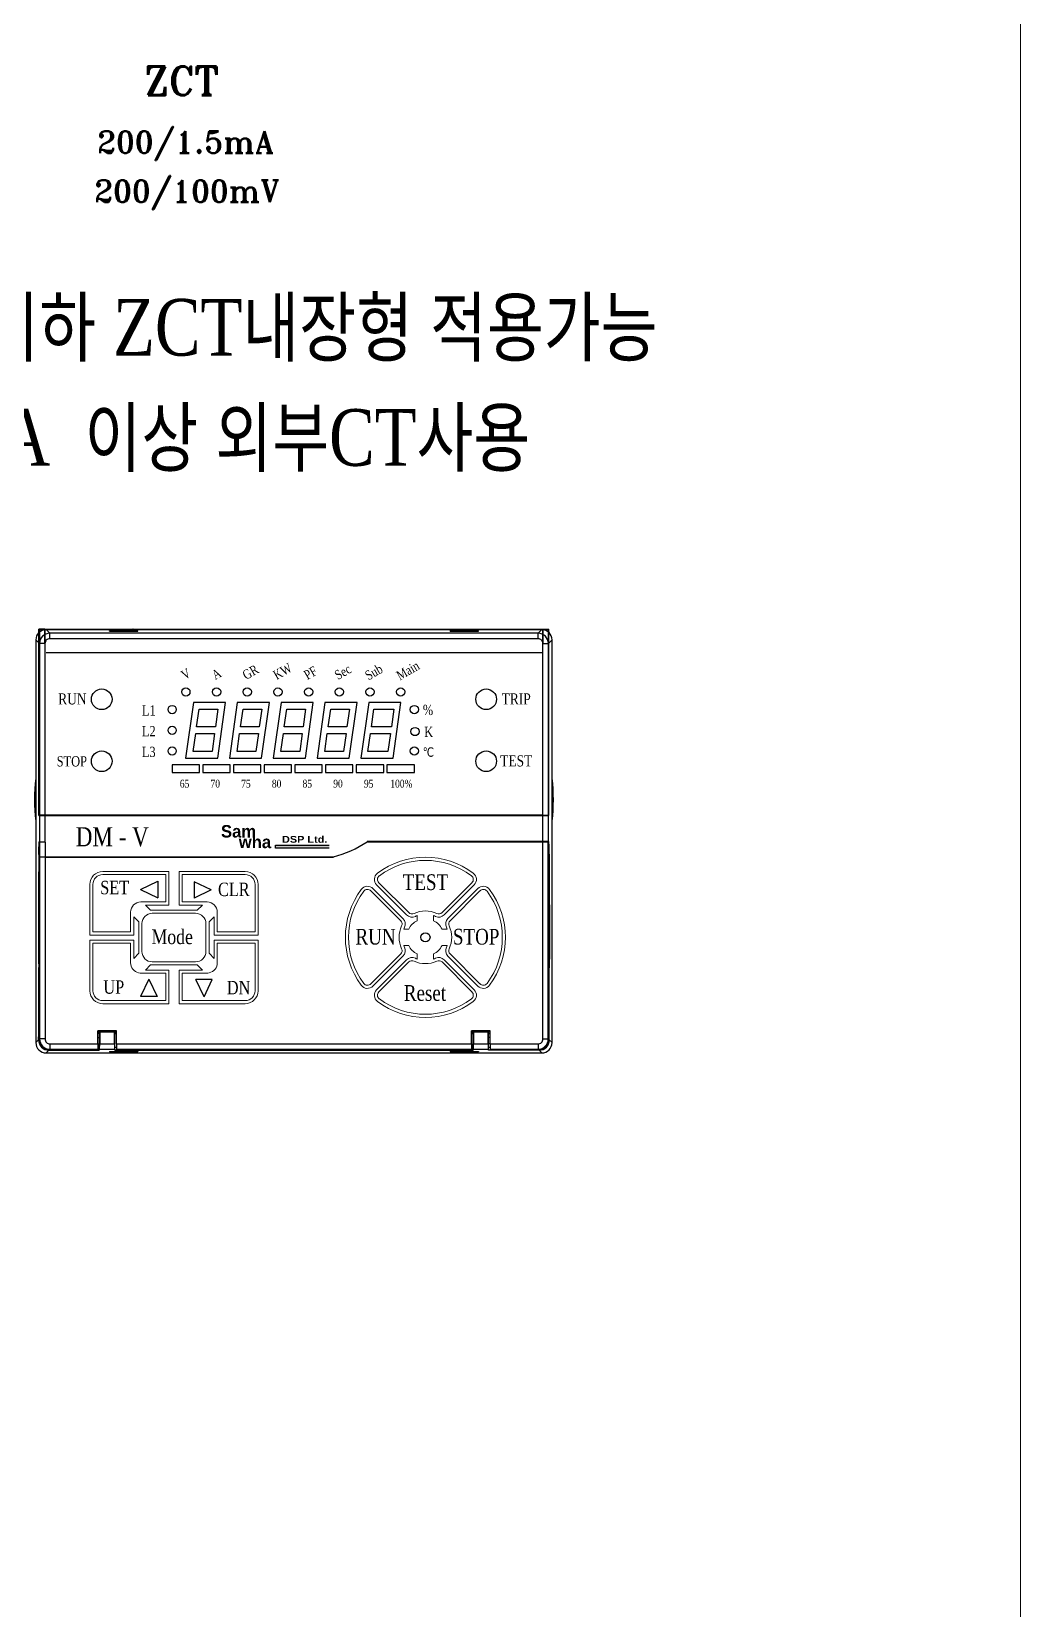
# Model space of a CAD drawing. Header units: millimetres. Extents: x 54 to 1685, y 68 to 1015.
# Drawn here: x 588.9 to 655.9, y 444.4 to 551.4 of the extents above; entities that cross this region are included whole.
import ezdxf
from ezdxf.enums import TextEntityAlignment as Align

# ---------------------------------------------------------------- set-up
doc = ezdxf.new("R2010")
doc.units = ezdxf.units.MM
for name, color, linetype in [('02___PRT_ALL_AXES', 7, 'Continuous'), ('40', 7, 'Continuous'), ('70', 7, 'Continuous')]:
    doc.layers.add(name, color=color, linetype=linetype)
doc.styles.add('SS', font='batang.ttc', dxfattribs={"width": 0.8})
doc.styles.get("Standard").update_dxf_attribs({"font": 'BareunDotumPro1.ttf'})
doc.styles.add('STYLE2', font='romant.shx')

msp = doc.modelspace()

# ---------------------------------------------------------------- hatches: boundary and pattern name
msp.add_hatch(color=5).paths.add_polyline_path([(605.423, 495.989), (605.423, 496.197), (609.076, 496.197), (609.076, 495.989)])

# ---------------------------------------------------------------- linework, layer by layer
at = {"color": 7, "linetype": 'Continuous'}
for p, q in [((589.43, 510.846), (589.394, 510.84)), ((589.394, 498.219), (589.394, 510.84)), ((589.394, 510.84), (594.489, 510.84)), ((589.394, 510.822), (589.43, 510.816)), ((589.394, 510.822), (594.52, 510.822)), ((589.799, 510.849), (589.43, 510.846)), ((589.43, 509.866), (589.43, 510.846)), ((589.43, 510.816), (589.43, 498.242)), ((589.799, 510.813), (589.43, 510.816)), ((589.799, 509.866), (589.799, 510.849)), ((589.799, 510.849), (623.567, 510.849)), ((589.799, 510.813), (589.799, 498.245)), ((589.799, 510.813), (623.567, 510.813)), ((590.129, 510.565), (589.882, 510.813)), ((623.484, 510.813), (589.882, 510.813)), ((590.129, 510.197), (590.129, 510.565)), ((623.236, 510.565), (590.129, 510.565)), ((594.17, 510.717), (594.17, 510.74)), ((594.17, 510.74), (596.095, 510.74)), ((594.17, 510.717), (596.095, 510.717)), ((594.489, 510.84), (594.494, 510.842)), ((594.489, 510.84), (594.489, 510.822)), ((594.494, 510.842), (595.771, 510.842)), ((594.52, 510.84), (594.52, 510.822)), ((594.525, 510.84), (594.525, 510.82)), ((594.525, 510.82), (595.74, 510.82)), ((595.74, 510.82), (595.74, 510.84)), ((595.745, 510.822), (595.745, 510.84)), ((595.745, 510.822), (606.07, 510.822)), ((595.777, 510.84), (595.771, 510.842)), ((595.777, 510.84), (595.777, 510.822)), ((595.777, 510.84), (606.039, 510.84)), ((596.095, 510.717), (596.095, 510.74)), ((607.295, 510.822), (617.62, 510.822)), ((607.327, 510.84), (617.589, 510.84)), ((617.27, 510.717), (617.27, 510.74)), ((617.27, 510.74), (619.195, 510.74)), ((617.27, 510.717), (619.195, 510.717)), ((617.589, 510.84), (617.594, 510.842)), ((617.589, 510.84), (617.589, 510.822)), ((617.594, 510.842), (618.871, 510.842)), ((617.62, 510.84), (617.62, 510.822)), ((617.625, 510.84), (617.625, 510.82)), ((617.625, 510.82), (618.84, 510.82)), ((618.845, 510.822), (623.972, 510.822)), ((618.877, 510.84), (623.972, 510.84)), ((619.195, 510.717), (619.195, 510.74)), ((623.236, 510.565), (623.484, 510.813)), ((623.236, 510.197), (623.236, 510.565)), ((623.567, 510.849), (623.935, 510.846)), ((623.567, 510.849), (623.567, 509.866)), ((623.567, 510.813), (623.935, 510.816)), ((623.567, 498.245), (623.567, 510.813)), ((623.935, 510.846), (623.972, 510.84)), ((623.935, 510.846), (623.935, 509.866)), ((623.972, 510.822), (623.935, 510.816)), ((623.935, 498.242), (623.935, 510.816)), ((623.972, 498.219), (623.972, 510.84)), ((589.183, 510.114), (589.183, 482.811)), ((589.43, 509.866), (589.183, 510.114)), ((589.799, 509.866), (589.43, 509.866)), ((623.484, 509.238), (589.882, 509.238)), ((623.236, 510.197), (590.129, 510.197)), ((623.567, 509.866), (623.935, 509.866)), ((623.935, 509.866), (624.183, 510.114)), ((624.183, 482.811), (624.183, 510.114)), ((589.394, 498.236), (589.43, 498.242)), ((589.394, 498.236), (595.658, 498.236)), ((589.43, 498.212), (589.394, 498.219)), ((589.394, 498.219), (595.631, 498.219)), ((589.799, 498.245), (589.43, 498.242)), ((589.43, 498.212), (589.43, 496.462)), ((589.799, 498.209), (589.43, 498.212)), ((589.799, 498.245), (623.567, 498.245)), ((589.799, 498.209), (589.799, 496.462)), ((589.799, 498.209), (623.567, 498.209)), ((617.708, 498.236), (623.972, 498.236)), ((617.734, 498.219), (623.972, 498.219)), ((623.567, 498.245), (623.935, 498.242)), ((623.567, 498.209), (623.935, 498.212)), ((623.567, 496.462), (623.567, 498.209)), ((623.972, 498.236), (623.935, 498.242)), ((623.935, 498.212), (623.972, 498.219)), ((623.935, 496.462), (623.935, 498.212)), ((589.422, 496.415), (589.438, 496.42)), ((589.438, 496.42), (589.806, 496.427)), ((589.438, 496.42), (589.438, 483.058)), ((589.806, 496.427), (589.806, 483.058)), ((611.643, 496.462), (623.95, 496.462)), ((611.643, 496.427), (623.559, 496.427)), ((623.254, 496.427), (623.254, 496.462)), ((623.359, 496.427), (623.359, 496.452)), ((623.559, 496.427), (623.928, 496.42)), ((623.559, 483.058), (623.559, 496.427)), ((623.944, 496.415), (623.928, 496.42)), ((623.928, 483.058), (623.928, 496.42)), ((589.386, 495.587), (589.386, 496.077)), ((589.386, 496.077), (589.395, 496.077)), ((589.395, 496.065), (589.395, 483.015)), ((589.416, 495.412), (609.354, 495.412)), ((589.806, 495.377), (609.354, 495.377)), ((623.971, 496.077), (623.979, 496.077)), ((623.971, 483.015), (623.971, 496.065)), ((623.979, 495.587), (623.979, 496.077)), ((589.386, 483.509), (589.386, 487.887)), ((623.979, 483.509), (623.979, 487.887)), ((593.383, 482.728), (593.383, 483.612)), ((594.643, 483.612), (593.383, 483.612)), ((593.383, 483.558), (593.502, 483.558)), ((593.494, 483.542), (593.383, 483.542)), ((593.494, 483.542), (593.502, 483.558)), ((593.494, 483.509), (593.494, 483.542)), ((593.504, 483.612), (593.504, 483.526)), ((594.522, 483.526), (594.522, 483.612)), ((594.532, 483.542), (594.524, 483.558)), ((594.524, 483.558), (594.643, 483.558)), ((594.532, 483.542), (594.532, 483.509)), ((594.643, 483.542), (594.532, 483.542)), ((594.643, 482.728), (594.643, 483.612)), ((619.983, 483.612), (618.723, 483.612)), ((618.723, 482.728), (618.723, 483.612)), ((618.723, 483.558), (618.842, 483.558)), ((618.834, 483.542), (618.723, 483.542)), ((618.834, 483.542), (618.842, 483.558)), ((618.834, 483.509), (618.834, 483.542)), ((618.844, 483.612), (618.844, 483.526)), ((619.862, 483.526), (619.862, 483.612)), ((619.864, 483.558), (619.983, 483.558)), ((619.872, 483.542), (619.864, 483.558)), ((619.983, 483.542), (619.872, 483.542)), ((619.872, 483.542), (619.872, 483.509)), ((619.983, 482.728), (619.983, 483.612)), ((589.374, 483.002), (589.183, 482.811)), ((589.374, 483.002), (589.379, 483.424)), ((589.379, 483.424), (589.386, 483.509)), ((589.395, 483.424), (589.379, 483.424)), ((589.386, 483.509), (589.395, 483.509)), ((589.438, 483.058), (589.395, 483.015)), ((589.806, 483.058), (589.438, 483.058)), ((589.626, 482.51), (589.564, 482.51)), ((590.137, 482.728), (590.137, 482.359)), ((590.137, 482.728), (593.383, 482.728)), ((593.383, 482.728), (593.377, 482.359)), ((593.488, 482.51), (593.379, 482.51)), ((593.383, 483.509), (593.494, 483.509)), ((593.492, 483.424), (593.383, 483.424)), ((593.383, 483.157), (593.504, 483.157)), ((593.383, 482.737), (593.504, 482.737)), ((593.488, 482.51), (593.489, 482.737)), ((593.488, 482.297), (593.488, 482.51)), ((593.49, 483.157), (593.492, 483.424)), ((593.492, 483.424), (593.494, 483.509)), ((593.504, 483.526), (593.515, 483.515)), ((594.522, 483.526), (593.504, 483.526)), ((593.509, 482.359), (593.515, 482.728)), ((593.515, 483.515), (593.515, 482.728)), ((594.511, 483.515), (593.515, 483.515)), ((593.515, 482.728), (594.511, 482.728)), ((594.522, 483.526), (594.511, 483.515)), ((594.511, 482.728), (594.511, 483.515)), ((594.511, 482.728), (594.517, 482.359)), ((594.534, 483.424), (594.532, 483.509)), ((594.532, 483.509), (594.643, 483.509)), ((594.538, 482.51), (594.534, 483.424)), ((594.534, 483.424), (594.643, 483.424)), ((594.538, 482.51), (594.646, 482.51)), ((594.538, 482.297), (594.538, 482.51)), ((594.643, 482.728), (618.723, 482.728)), ((594.643, 482.728), (594.649, 482.359)), ((618.723, 482.728), (618.717, 482.359)), ((618.719, 482.51), (618.828, 482.51)), ((618.723, 483.509), (618.834, 483.509)), ((618.723, 483.424), (618.832, 483.424)), ((618.828, 482.51), (618.832, 483.424)), ((618.828, 482.297), (618.828, 482.51)), ((618.832, 483.424), (618.834, 483.509)), ((619.862, 483.526), (618.844, 483.526)), ((618.844, 483.526), (618.855, 483.515)), ((618.849, 482.359), (618.855, 482.728)), ((619.851, 483.515), (618.855, 483.515)), ((618.855, 483.515), (618.855, 482.728)), ((618.855, 482.728), (619.851, 482.728)), ((619.862, 483.526), (619.851, 483.515)), ((619.851, 482.728), (619.851, 483.515)), ((619.851, 482.728), (619.857, 482.359)), ((619.983, 483.157), (619.862, 483.157)), ((619.983, 482.737), (619.862, 482.737)), ((619.983, 483.509), (619.872, 483.509)), ((619.874, 483.424), (619.872, 483.509)), ((619.874, 483.424), (619.983, 483.424)), ((619.875, 483.157), (619.874, 483.424)), ((619.878, 482.51), (619.877, 482.737)), ((619.878, 482.51), (619.986, 482.51)), ((619.878, 482.297), (619.878, 482.51)), ((619.983, 482.728), (623.229, 482.728)), ((619.983, 482.728), (619.989, 482.359)), ((623.229, 482.728), (623.229, 482.359)), ((623.559, 483.058), (623.928, 483.058)), ((623.74, 482.51), (623.802, 482.51)), ((623.928, 483.058), (623.971, 483.015)), ((623.979, 483.509), (623.971, 483.509)), ((623.971, 483.424), (623.986, 483.424)), ((623.986, 483.424), (623.979, 483.509)), ((623.991, 483.002), (623.986, 483.424)), ((623.991, 483.002), (624.183, 482.811)), ((590.067, 482.297), (589.882, 482.112)), ((589.882, 482.112), (623.484, 482.112)), ((590.067, 482.297), (593.488, 482.297)), ((590.089, 482.344), (590.123, 482.345)), ((590.137, 482.359), (590.123, 482.345)), ((590.123, 482.345), (593.372, 482.345)), ((590.123, 482.344), (593.371, 482.344)), ((590.137, 482.359), (593.377, 482.359)), ((593.372, 482.345), (593.371, 482.344)), ((593.372, 482.345), (593.377, 482.359)), ((593.509, 482.359), (593.488, 482.297)), ((593.509, 482.359), (594.517, 482.359)), ((594.17, 482.207), (596.095, 482.207)), ((594.17, 482.207), (594.17, 482.184)), ((594.17, 482.184), (596.095, 482.184)), ((594.538, 482.297), (594.517, 482.359)), ((594.538, 482.297), (618.828, 482.297)), ((594.654, 482.345), (594.649, 482.359)), ((594.649, 482.359), (618.717, 482.359)), ((594.654, 482.345), (594.654, 482.344)), ((594.654, 482.345), (618.712, 482.345)), ((594.654, 482.344), (618.711, 482.344)), ((596.095, 482.207), (596.095, 482.184)), ((617.27, 482.207), (619.195, 482.207)), ((617.27, 482.207), (617.27, 482.184)), ((617.27, 482.184), (619.195, 482.184)), ((618.712, 482.345), (618.711, 482.344)), ((618.717, 482.359), (618.712, 482.345)), ((618.849, 482.359), (618.828, 482.297)), ((618.849, 482.359), (619.857, 482.359)), ((619.195, 482.207), (619.195, 482.184)), ((619.878, 482.297), (619.857, 482.359)), ((623.298, 482.297), (619.878, 482.297)), ((619.989, 482.359), (623.229, 482.359)), ((619.989, 482.359), (619.994, 482.345)), ((619.994, 482.345), (623.243, 482.345)), ((619.994, 482.345), (619.994, 482.344)), ((619.994, 482.344), (623.243, 482.344)), ((623.229, 482.359), (623.243, 482.345)), ((623.243, 482.345), (623.276, 482.344)), ((623.298, 482.297), (623.484, 482.112))]:
    msp.add_line(p, q, dxfattribs=at)
at = {"color": 5}
for p, q in [((605.423, 496.197), (609.076, 496.197)), ((605.423, 495.989), (605.423, 496.197)), ((609.076, 495.989), (605.423, 495.989))]:
    msp.add_line(p, q, dxfattribs=at)
at = {"color": 7, "linetype": 'Continuous', "lineweight": 15}
for p, q in [((593.718, 494.412), (598.198, 494.412)), ((598.198, 494.412), (598.198, 492.137)), ((598.898, 492.137), (598.898, 494.412)), ((598.898, 494.412), (603.378, 494.412)), ((592.843, 490.107), (592.843, 493.537)), ((593.053, 493.537), (593.053, 490.317)), ((597.988, 494.202), (593.718, 494.202)), ((597.988, 492.347), (597.988, 494.202)), ((599.108, 494.202), (599.108, 492.347)), ((603.378, 494.202), (599.108, 494.202)), ((604.043, 490.317), (604.043, 493.537)), ((604.253, 493.537), (604.253, 490.107)), ((612.042, 493.255), (614.071, 491.226)), ((614.318, 491.473), (612.289, 493.503)), ((614.467, 491.622), (612.438, 493.651)), ((618.752, 493.651), (616.722, 491.622)), ((618.9, 493.503), (616.871, 491.473)), ((617.118, 491.226), (619.148, 493.255)), ((596.308, 492.347), (597.988, 492.347)), ((596.61, 492.137), (596.963, 491.783)), ((598.198, 492.137), (596.61, 492.137)), ((600.486, 492.137), (598.898, 492.137)), ((599.108, 492.347), (600.788, 492.347)), ((600.132, 491.783), (600.486, 492.137)), ((611.893, 493.107), (613.922, 491.077)), ((617.267, 491.077), (619.296, 493.107)), ((595.608, 490.317), (595.608, 491.647)), ((596.172, 490.992), (595.818, 491.345)), ((595.818, 491.345), (595.818, 490.107)), ((597.043, 491.787), (600.053, 491.787)), ((600.013, 491.577), (597.078, 491.577)), ((601.278, 491.345), (600.924, 490.992)), ((601.278, 490.107), (601.278, 491.345)), ((601.488, 491.647), (601.488, 490.317)), ((615.035, 491.078), (615.035, 491.422)), ((616.155, 491.422), (616.155, 491.078)), ((595.818, 490.107), (592.843, 490.107)), ((593.053, 490.317), (595.608, 490.317)), ((596.168, 488.952), (596.168, 490.912)), ((596.378, 490.877), (596.378, 488.987)), ((600.713, 488.987), (600.713, 490.877)), ((600.928, 490.912), (600.928, 488.952)), ((604.253, 490.107), (601.278, 490.107)), ((601.488, 490.317), (604.043, 490.317)), ((614.122, 490.51), (614.466, 490.51)), ((616.723, 490.51), (617.067, 490.51)), ((592.843, 486.327), (592.843, 489.757)), ((592.843, 489.757), (595.818, 489.757)), ((593.053, 489.547), (593.053, 486.327)), ((595.608, 489.547), (593.053, 489.547)), ((595.608, 488.225), (595.608, 489.547)), ((595.818, 489.757), (595.818, 488.519)), ((601.278, 488.519), (601.278, 489.757)), ((601.278, 489.757), (604.253, 489.757)), ((604.043, 489.547), (601.488, 489.547)), ((601.488, 489.547), (601.488, 488.225)), ((604.043, 486.327), (604.043, 489.547)), ((604.253, 489.757), (604.253, 486.327)), ((614.466, 489.39), (614.122, 489.39)), ((617.067, 489.39), (616.723, 489.39)), ((595.818, 488.519), (596.172, 488.873)), ((596.963, 488.081), (596.61, 487.727)), ((600.053, 488.077), (597.043, 488.077)), ((597.078, 488.287), (600.013, 488.287)), ((600.486, 487.727), (600.132, 488.081)), ((600.924, 488.873), (601.278, 488.519)), ((613.922, 488.822), (611.893, 486.793)), ((614.071, 488.673), (612.042, 486.644)), ((612.289, 486.397), (614.318, 488.426)), ((612.438, 486.248), (614.467, 488.277)), ((615.035, 488.477), (615.035, 488.821)), ((616.155, 488.821), (616.155, 488.477)), ((616.722, 488.277), (618.752, 486.248)), ((616.871, 488.426), (618.9, 486.397)), ((619.148, 486.644), (617.118, 488.673)), ((619.296, 486.793), (617.267, 488.822)), ((597.988, 487.517), (596.343, 487.517)), ((596.61, 487.727), (598.198, 487.727)), ((597.988, 485.662), (597.988, 487.517)), ((598.198, 487.727), (598.198, 485.452)), ((598.898, 485.452), (598.898, 487.727)), ((598.898, 487.727), (600.486, 487.727)), ((599.108, 487.517), (599.108, 485.662)), ((600.753, 487.517), (599.108, 487.517)), ((593.718, 485.662), (597.988, 485.662)), ((598.198, 485.452), (593.718, 485.452)), ((603.378, 485.452), (598.898, 485.452)), ((599.108, 485.662), (603.378, 485.662))]:
    msp.add_line(p, q, dxfattribs=at)
for p, q in [((596.29, 493.189), (597.457, 493.746)), ((596.29, 493.189), (597.457, 492.632)), ((597.457, 493.746), (597.457, 492.632)), ((599.909, 493.72), (599.909, 492.606)), ((601.076, 493.163), (599.909, 493.72)), ((601.076, 493.163), (599.909, 492.606)), ((596.843, 487.108), (596.286, 485.941)), ((596.843, 487.108), (597.4, 485.941)), ((601.146, 487.09), (600.033, 487.09)), ((600.589, 485.923), (600.033, 487.09)), ((600.589, 485.923), (601.146, 487.09)), ((597.4, 485.941), (596.286, 485.941))]:
    msp.add_line(p, q)
at = {"color": 1}
for centre, radius in [((593.65, 506.087), 0.7), ((619.715, 501.887), 0.7), ((615.595, 489.95), 0.313)]:
    msp.add_circle(centre, radius, dxfattribs=at)
at = {"color": 3}
msp.add_circle((619.715, 506.087), 0.7, dxfattribs=at)
at = {"color": 30}
msp.add_circle((593.65, 501.887), 0.7, dxfattribs=at)
at = {"color": 7, "linetype": 'Continuous'}
for centre, radius, start, end in [((590.13, 509.865), 0.7, 90.08421, 179.91579), ((623.235, 509.865), 0.7, 0.08421, 89.91579), ((585.549, 494.201), 4.08, 19.4695, 19.85245), ((627.817, 494.201), 4.08, 160.14755, 160.5305), ((585.551, 489.271), 4.077, 340.14755, 340.53109), ((627.814, 489.271), 4.077, 199.46891, 199.85245), ((590.138, 483.059), 0.7, 180.08421, 269.91579), ((623.228, 483.059), 0.7, 270.08421, 359.91579)]:
    msp.add_arc(centre, radius, start, end, dxfattribs=at)
at = {"color": 7}
msp.add_arc((607.681, 502.273), 7.063, 283.6991, 304.1229, dxfattribs=at)
at = {"color": 7, "linetype": 'Continuous', "lineweight": 15}
for centre, radius, start, end in [((615.595, 489.95), 5.425, 53.21321, 126.78679), ((593.718, 493.537), 0.875, 90, 180), ((603.378, 493.537), 0.875, 0, 90), ((612.66, 493.874), 0.525, 126.78679, 225), ((615.595, 489.95), 5.215, 53.21321, 126.78679), ((618.529, 493.874), 0.525, 315, 53.21321), ((593.718, 493.537), 0.665, 90, 180), ((603.378, 493.537), 0.665, 0, 90), ((615.595, 489.95), 5.425, 143.21321, 216.78679), ((611.67, 492.884), 0.525, 45, 143.21321), ((611.67, 492.884), 0.315, 45, 143.21321), ((612.66, 493.874), 0.315, 126.78679, 225), ((618.529, 493.874), 0.315, 315, 53.21321), ((619.519, 492.884), 0.525, 36.78679, 135), ((619.519, 492.884), 0.315, 36.78679, 135), ((615.595, 489.95), 5.425, 323.21321, 36.78679), ((596.308, 491.647), 0.7, 90, 180), ((600.788, 491.647), 0.7, 0, 90), ((615.595, 489.95), 5.215, 143.21321, 216.78679), ((615.595, 489.95), 5.215, 323.21321, 36.78679), ((597.078, 490.877), 0.7, 90, 180), ((597.043, 490.912), 0.875, 90, 95.20818), ((600.013, 490.877), 0.7, 0, 90), ((600.053, 490.912), 0.875, 84.79182, 90), ((613.7, 490.855), 0.315, 334.47122, 45), ((613.7, 490.855), 0.525, 334.47122, 45), ((614.69, 491.845), 0.525, 225, 295.52878), ((615.595, 489.95), 1.26, 116.3878, 153.6122), ((614.69, 491.845), 0.315, 225, 295.52878), ((615.595, 489.95), 1.785, 64.47122, 115.52878), ((615.595, 489.95), 1.575, 110.8275, 115.52878), ((615.595, 489.95), 1.575, 64.47122, 69.1725), ((615.595, 489.95), 1.26, 26.3878, 63.6122), ((616.5, 491.845), 0.525, 244.47122, 315), ((616.5, 491.845), 0.315, 244.47122, 315), ((617.49, 490.855), 0.525, 135, 205.52878), ((617.49, 490.855), 0.315, 135, 205.52878), ((597.043, 490.912), 0.875, 174.79182, 180), ((600.053, 490.912), 0.875, 0, 5.20818), ((615.595, 489.95), 1.785, 154.47122, 205.52878), ((615.595, 489.95), 1.575, 154.47122, 159.1725), ((615.595, 489.95), 1.575, 20.8275, 25.52878), ((615.595, 489.95), 1.785, 334.47122, 25.52878), ((597.043, 488.952), 0.875, 180, 185.20818), ((597.078, 488.987), 0.7, 180, 270), ((600.013, 488.987), 0.7, 270, 0), ((600.053, 488.952), 0.875, 354.79182, 0), ((613.7, 489.045), 0.315, 315, 25.52878), ((613.7, 489.045), 0.525, 315, 25.52878), ((615.595, 489.95), 1.575, 200.8275, 205.52878), ((615.595, 489.95), 1.26, 206.3878, 243.6122), ((615.595, 489.95), 1.26, 296.3878, 333.6122), ((617.49, 489.045), 0.525, 154.47122, 225), ((615.595, 489.95), 1.575, 334.47122, 339.1725), ((617.49, 489.045), 0.315, 154.47122, 225), ((596.308, 488.225), 0.7, 180, 257.08599), ((597.043, 488.952), 0.875, 264.79182, 270), ((600.053, 488.952), 0.875, 270, 275.20818), ((600.788, 488.225), 0.7, 282.91401, 0), ((614.69, 488.055), 0.525, 64.47122, 135), ((614.69, 488.055), 0.315, 64.47122, 135), ((615.595, 489.95), 1.785, 244.47122, 295.52878), ((615.595, 489.95), 1.575, 244.47122, 249.1725), ((615.595, 489.95), 1.575, 290.8275, 295.52878), ((616.5, 488.055), 0.525, 45, 115.52878), ((616.5, 488.055), 0.315, 45, 115.52878), ((596.343, 488.252), 0.735, 254.90233, 270), ((600.753, 488.252), 0.735, 270, 285.09767), ((611.67, 487.015), 0.315, 216.78679, 315), ((619.519, 487.015), 0.315, 225, 323.21321), ((593.718, 486.327), 0.875, 180, 270), ((593.718, 486.327), 0.665, 180, 270), ((603.378, 486.327), 0.665, 270, 0), ((603.378, 486.327), 0.875, 270, 0), ((611.67, 487.015), 0.525, 216.78679, 315), ((612.66, 486.025), 0.525, 135, 233.21321), ((612.66, 486.025), 0.315, 135, 233.21321), ((615.595, 489.95), 5.215, 233.21321, 306.78679), ((618.529, 486.025), 0.315, 306.78679, 45), ((618.529, 486.025), 0.525, 306.78679, 45), ((619.519, 487.015), 0.525, 225, 323.21321), ((615.595, 489.95), 5.425, 233.21321, 306.78679)]:
    msp.add_arc(centre, radius, start, end, dxfattribs=at)
at = {"color": 7, "linetype": 'Continuous'}
for centre, major_axis, ratio, start_param, end_param in [((589.884, 510.112), (0.496, -0.496), 0.9972647, 2.357564, 3.9256213), ((623.482, 510.112), (0.496, 0.496), 0.9972647, -0.7840286, 0.7840286), ((589.416, 496.075), (0, 0.386), 0.075882, 6.2801387, 7.850935), ((589.422, 496.064), (0, 0.351), 0.0782299, 0.0140979, 1.5674409), ((623.356, 495.902), (0, 0.56), 0.0349208, -0.3537841, -0.1819588), ((623.943, 496.064), (0, 0.351), 0.0782299, 4.7157444, 6.2690874), ((623.95, 496.075), (0, 0.386), 0.075882, 4.7154356, 6.2862319), ((593.502, 483.663), (0, 0.105), 0.0174551, -3.1066861, -2.0799773), ((594.524, 483.663), (0, 0.105), 0.0174551, -4.203208, -3.1764992), ((618.842, 483.663), (0, 0.105), 0.0174551, -3.1066861, -2.0799773), ((619.864, 483.663), (0, 0.105), 0.0174551, -4.203208, -3.1764992), ((589.884, 482.812), (0.496, 0.496), 0.9972647, -3.9256213, -2.357564), ((590.075, 483.004), (0.307, 0.643), 0.9802708, -4.2724963, -3.506276), ((590.096, 483.017), (0.496, 0.496), 0.9972647, 2.357564, 2.5671651), ((590.069, 482.998), (0.496, 0.496), 0.9972647, -3.159401, -2.357564), ((593.504, 482.947), (0, 0.245), 0.0174551, -3.6798354, 0.5382428), ((619.862, 482.947), (0, 0.245), 0.0174551, -0.5382428, 3.6798354), ((623.297, 482.998), (0.496, -0.496), 0.9972647, -0.7840286, 0.0178083), ((623.482, 482.812), (0.496, -0.496), 0.9972647, -0.7840286, 0.7840286), ((623.29, 483.004), (-0.307, 0.643), 0.9802708, -2.7769093, -2.010689), ((623.27, 483.017), (-0.496, 0.496), 0.9972647, -2.5671651, -2.357564)]:
    msp.add_ellipse(centre, major_axis=major_axis, ratio=ratio, start_param=start_param, end_param=end_param, dxfattribs=at)
for points, knots in [([(590.129, 510.197), (590.086, 510.197), (589.999, 510.18), (589.889, 510.106), (589.816, 509.996), (589.799, 509.909), (589.799, 509.866)], [0, 0, 0, 0, 0.2502191, 0.500153, 0.7500302, 1, 1, 1, 1]), ([(623.567, 509.866), (623.567, 509.909), (623.549, 509.996), (623.476, 510.106), (623.366, 510.18), (623.279, 510.197), (623.236, 510.197)], [0, 0, 0, 0, 0.2502191, 0.500153, 0.7500302, 1, 1, 1, 1]), ([(589.386, 495.587), (589.376, 495.369), (589.363, 490.003), (589.357, 489.287), (589.363, 488.57), (589.376, 488.104), (589.386, 487.887)], [0, 0, 0, 0, 0.2329971, 0.500001, 0.7670065, 1, 1, 1, 1]), ([(623.979, 495.587), (623.989, 495.369), (624.002, 490.003), (624.009, 489.287), (624.002, 488.57), (623.989, 488.104), (623.979, 487.887)], [0, 0, 0, 0, 0.2329971, 0.500001, 0.7670065, 1, 1, 1, 1]), ([(589.41, 482.869), (589.419, 482.825), (589.447, 482.741), (589.511, 482.629), (589.591, 482.536), (589.71, 482.441), (589.877, 482.364), (590.02, 482.344), (590.089, 482.344)], [0, 0, 0, 0, 0.1453169, 0.2844545, 0.4157128, 0.5400544, 0.7741645, 1, 1, 1, 1]), ([(589.806, 483.058), (589.806, 483.015), (589.823, 482.928), (589.897, 482.818), (590.007, 482.745), (590.094, 482.727), (590.137, 482.728)], [0, 0, 0, 0, 0.2502193, 0.5001512, 0.7500273, 1, 1, 1, 1]), ([(623.229, 482.728), (623.272, 482.727), (623.359, 482.745), (623.469, 482.818), (623.542, 482.928), (623.56, 483.015), (623.559, 483.058)], [0, 0, 0, 0, 0.2502193, 0.5001512, 0.7500273, 1, 1, 1, 1]), ([(623.276, 482.344), (623.346, 482.344), (623.489, 482.364), (623.656, 482.441), (623.774, 482.536), (623.855, 482.629), (623.919, 482.741), (623.946, 482.825), (623.956, 482.869)], [0, 0, 0, 0, 0.2258312, 0.4599354, 0.5842729, 0.7155252, 0.8546651, 1, 1, 1, 1])]:
    msp.add_open_spline(points, degree=3, knots=knots, dxfattribs=at)
at = {"layer": '02___PRT_ALL_AXES', "color": 7, "linetype": 'Continuous'}
for p, q in [((599.87, 505.874), (599.34, 502.1)), ((602.046, 505.874), (599.87, 505.874)), ((600.087, 504.21), (600.258, 505.428)), ((600.258, 505.428), (601.533, 505.428)), ((601.533, 505.428), (601.362, 504.21)), ((601.516, 502.1), (602.046, 505.874)), ((602.842, 505.874), (602.312, 502.1)), ((605.018, 505.874), (602.842, 505.874)), ((603.058, 504.21), (603.23, 505.428)), ((603.23, 505.428), (604.505, 505.428)), ((604.505, 505.428), (604.334, 504.21)), ((604.487, 502.1), (605.018, 505.874)), ((605.814, 505.874), (605.284, 502.1)), ((607.99, 505.874), (605.814, 505.874)), ((606.03, 504.21), (606.201, 505.428)), ((606.201, 505.428), (607.477, 505.428)), ((607.477, 505.428), (607.306, 504.21)), ((607.459, 502.1), (607.99, 505.874)), ((608.786, 505.874), (608.255, 502.1)), ((610.961, 505.874), (608.786, 505.874)), ((609.002, 504.21), (609.173, 505.428)), ((609.173, 505.428), (610.449, 505.428)), ((610.449, 505.428), (610.277, 504.21)), ((610.431, 502.1), (610.961, 505.874)), ((611.758, 505.874), (611.227, 502.1)), ((613.933, 505.874), (611.758, 505.874)), ((611.936, 504.21), (612.107, 505.428)), ((612.107, 505.428), (613.458, 505.428)), ((613.458, 505.428), (613.287, 504.21)), ((613.403, 502.1), (613.933, 505.874)), ((601.362, 504.21), (600.087, 504.21)), ((604.334, 504.21), (603.058, 504.21)), ((607.306, 504.21), (606.03, 504.21)), ((610.277, 504.21), (609.002, 504.21)), ((613.287, 504.21), (611.936, 504.21)), ((599.853, 502.545), (600.024, 503.764)), ((600.024, 503.764), (601.299, 503.764)), ((601.299, 503.764), (601.128, 502.545)), ((602.825, 502.545), (602.996, 503.764)), ((602.996, 503.764), (604.271, 503.764)), ((604.271, 503.764), (604.1, 502.545)), ((605.796, 502.545), (605.968, 503.764)), ((605.968, 503.764), (607.243, 503.764)), ((607.243, 503.764), (607.072, 502.545)), ((608.768, 502.545), (608.939, 503.764)), ((608.939, 503.764), (610.215, 503.764)), ((610.215, 503.764), (610.044, 502.545)), ((611.702, 502.545), (611.874, 503.764)), ((611.874, 503.764), (613.224, 503.764)), ((613.224, 503.764), (613.053, 502.545)), ((599.34, 502.1), (601.516, 502.1)), ((601.128, 502.545), (599.853, 502.545)), ((602.312, 502.1), (604.487, 502.1)), ((604.1, 502.545), (602.825, 502.545)), ((605.284, 502.1), (607.459, 502.1)), ((607.072, 502.545), (605.796, 502.545)), ((608.255, 502.1), (610.431, 502.1)), ((610.044, 502.545), (608.768, 502.545)), ((611.227, 502.1), (613.403, 502.1)), ((613.053, 502.545), (611.702, 502.545)), ((598.427, 501.646), (598.427, 501.126)), ((600.284, 501.646), (598.427, 501.646)), ((598.427, 501.126), (600.284, 501.126)), ((600.284, 501.126), (600.284, 501.646)), ((600.507, 501.646), (600.507, 501.126)), ((602.365, 501.646), (600.507, 501.646)), ((600.507, 501.126), (602.365, 501.126)), ((602.365, 501.126), (602.365, 501.646)), ((602.588, 501.646), (602.588, 501.126)), ((604.445, 501.646), (602.588, 501.646)), ((602.588, 501.126), (604.445, 501.126)), ((604.445, 501.126), (604.445, 501.646)), ((604.668, 501.646), (604.668, 501.126)), ((606.525, 501.646), (604.668, 501.646)), ((604.668, 501.126), (606.525, 501.126)), ((606.525, 501.126), (606.525, 501.646)), ((606.748, 501.646), (606.748, 501.126)), ((608.605, 501.646), (606.748, 501.646)), ((606.748, 501.126), (608.605, 501.126)), ((608.605, 501.126), (608.605, 501.646)), ((608.828, 501.646), (608.828, 501.126)), ((610.686, 501.646), (608.828, 501.646)), ((608.828, 501.126), (610.686, 501.126)), ((610.686, 501.126), (610.686, 501.646)), ((610.909, 501.646), (610.909, 501.126)), ((612.766, 501.646), (610.909, 501.646)), ((610.909, 501.126), (612.766, 501.126)), ((612.766, 501.126), (612.766, 501.646)), ((614.846, 501.646), (612.989, 501.646)), ((612.989, 501.646), (612.989, 501.126)), ((612.989, 501.126), (614.846, 501.126)), ((614.846, 501.126), (614.846, 501.646))]:
    msp.add_line(p, q, dxfattribs=at)
for centre in [(599.356, 506.587), (601.436, 506.587), (603.516, 506.587), (605.597, 506.587), (607.677, 506.587), (609.757, 506.587), (611.837, 506.587), (613.917, 506.587), (598.427, 505.391), (614.846, 505.391), (598.427, 503.987), (614.893, 503.901), (598.427, 502.583), (614.846, 502.583)]:
    msp.add_circle(centre, 0.279, dxfattribs=at)
for centre, start, end in [((602.355, 499.279), 173.70019, 186.29981), ((611.01, 499.279), 353.70019, 6.29981)]:
    msp.add_arc(centre, 13.26, start, end, dxfattribs=at)
at = {"layer": '70', "lineweight": 15}
msp.add_line((655.936, 424.223), (655.934, 614.72), dxfattribs=at)

# ---------------------------------------------------------------- texts
at = {"color": 0, "style": 'STYLE2'}
for s, height, p in [('ZCT', 1.9325, (596.545, 547.047)), ('200/1.5mA', 1.4866, (593.344, 543.124)), ('200/100mV', 1.4866, (593.145, 539.798))]:
    msp.add_text(s, height=height, dxfattribs=at).set_placement(p)
at = {"style": 'SS', "width": 0.8}
for s, p in [('70A  이하 ZCT내장형 적용가능', (575.242, 529.393)), ('70A  이상 외부CT사용', (582.173, 521.922))]:
    msp.add_text(s, height=3.84, dxfattribs=at).set_placement(p)
at = {"color": 0, "style": 'SS', "width": 0.8}
for s, p in [('V', (599.272, 507.388)), ('GR', (603.432, 507.388)), ('KW', (605.512, 507.388)), ('PF', (607.593, 507.388)), ('Sec', (609.673, 507.388)), ('Sub', (611.739, 507.359)), ('Main', (613.863, 507.359)), ('A', (601.352, 507.388))]:
    msp.add_text(s, height=0.635, rotation=30, dxfattribs=at).set_placement(p)
msp.add_text('℃', height=0.635, dxfattribs=at).set_placement((615.42, 502.195))
at = {"color": 1, "linetype": 'Continuous', "style": 'SS', "width": 0.8}
for height, p in [(0.6955, (590.597, 501.536)), (1.0664, (617.46, 489.459))]:
    msp.add_text('STOP', height=height, dxfattribs=at).set_placement(p)
at = {"linetype": 'Continuous', "style": 'SS', "width": 0.8}
msp.add_text('TEST', height=1.0664, dxfattribs=at).set_placement((614.056, 493.156))
at = {"color": 7, "linetype": 'Continuous', "style": 'SS', "width": 0.8}
for s, p in [('RUN', (610.854, 489.459)), ('Reset', (614.134, 485.643))]:
    msp.add_text(s, height=1.0664, dxfattribs=at).set_placement(p)
at = {"color": 20, "insert": (601.736, 497.559), "char_height": 0.84275, "width": 3.02847, "attachment_point": 1}
msp.add_mtext('{\\fPump Demi Bold LET|b0|i0|c0|p2;Sam}', dxfattribs=at)
at = {"color": 5, "insert": (602.943, 496.838), "char_height": 0.84275, "width": 3.02847, "attachment_point": 1}
msp.add_mtext('{\\fPump Demi Bold LET|b0|i0|c0|p2;wha}', dxfattribs=at)
at = {"color": 0, "insert": (605.871, 496.823), "char_height": 0.46225, "width": 3.20542, "attachment_point": 1}
msp.add_mtext('{\\fArial Black|b0|i0|c0|p34;DSP Ltd.}', dxfattribs=at)
at = {"layer": '40', "color": 0, "style": 'SS', "width": 0.8}
for s, height, p in [('RUN', 0.7535, (591.662, 505.736)), ('TRIP', 0.7535, (621.752, 505.736)), ('L1', 0.6931, (596.839, 504.984)), ('%', 0.693, (615.772, 505.023)), ('L2', 0.6931, (596.839, 503.58)), ('K', 0.693, (615.819, 503.533)), ('L3', 0.6931, (596.839, 502.176)), ('TEST', 0.7535, (621.752, 501.536)), ('65', 0.5331, (599.267, 500.101)), ('70', 0.5331, (601.348, 500.101)), ('75', 0.5331, (603.428, 500.101)), ('80', 0.5331, (605.508, 500.101)), ('85', 0.5331, (607.588, 500.101)), ('90', 0.5331, (609.669, 500.101)), ('95', 0.5331, (611.749, 500.101)), ('100%%%', 0.5331, (613.966, 500.101)), ('SET', 0.9117, (594.528, 492.87)), ('CLR', 0.9117, (602.607, 492.745)), ('Mode', 0.9946, (598.431, 489.489)), ('UP', 0.9117, (594.47, 486.124)), ('DN', 0.9117, (602.927, 486.085))]:
    msp.add_text(s, height=height, dxfattribs=at).set_placement(p, align=Align.CENTER)
at = {"layer": '40', "color": 0, "lineweight": -3, "style": 'SS', "width": 0.8}
msp.add_text('DM - V', height=1.293, dxfattribs=at).set_placement((594.366, 496.123), align=Align.CENTER)

doc.saveas('drawing.dxf')
